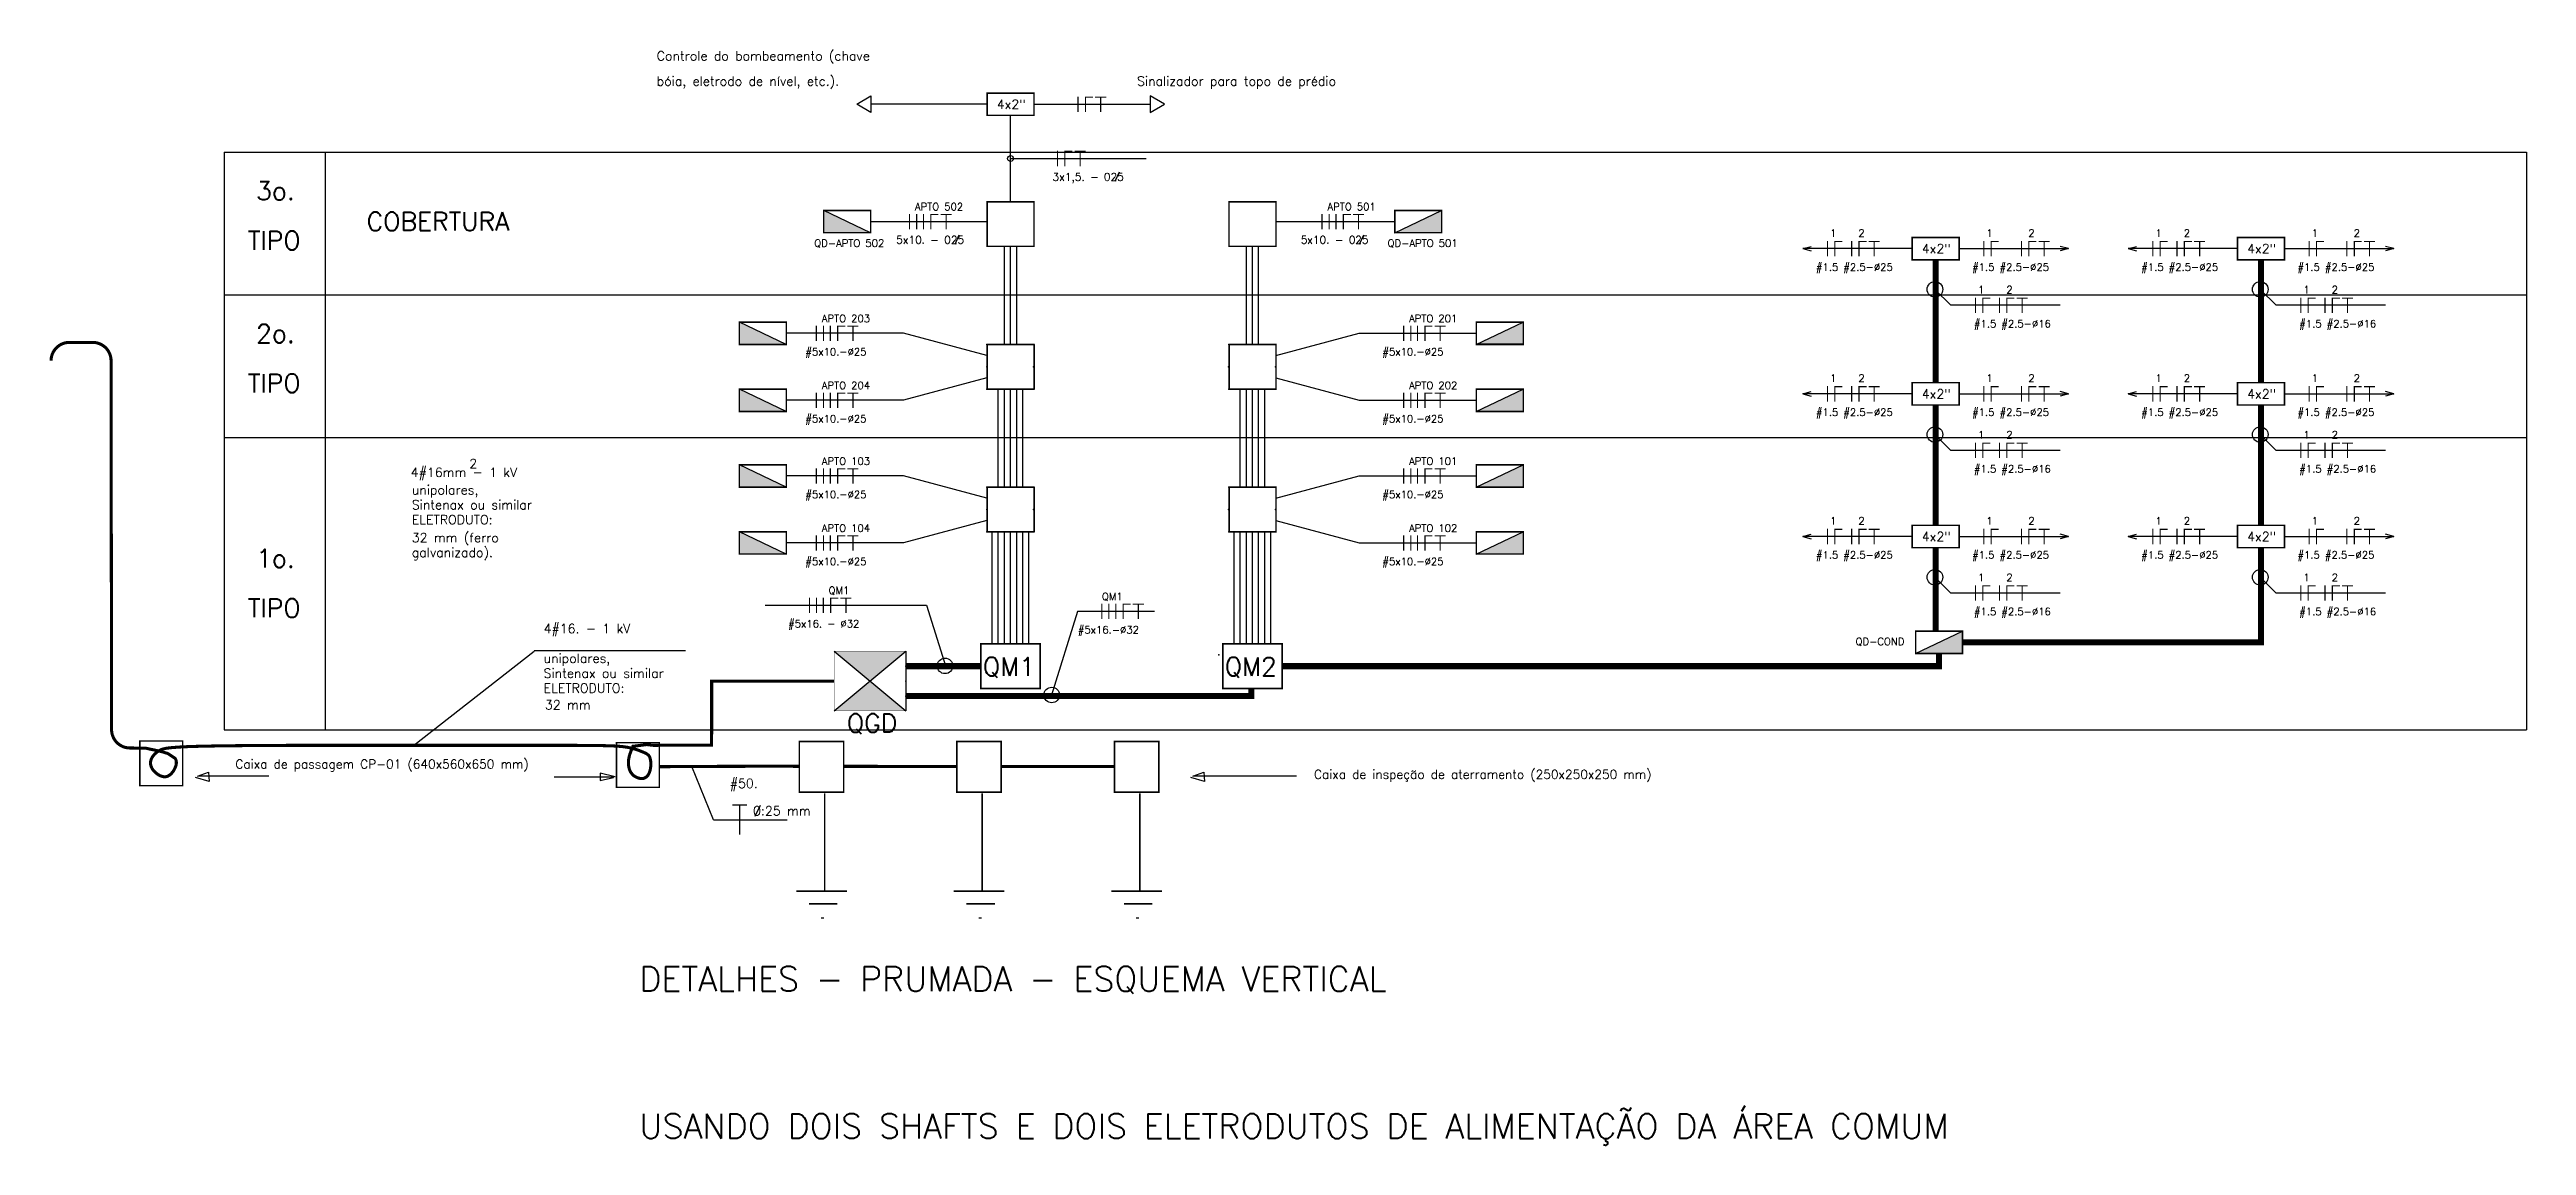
# Model space of a CAD drawing. Header units: millimetres. Extents: x 42 to 552, y 43 to 535.
# Drawn here: x 420.75 to 461.16, y 486.89 to 504.77 of the extents above; entities that cross this region are included whole.
import ezdxf
from ezdxf.enums import TextEntityAlignment as Align

# ---------------------------------------------------------------- set-up
doc = ezdxf.new("R2010")
doc.units = ezdxf.units.MM
doc.header["$LTSCALE"] = 0.75
doc.header["$MEASUREMENT"] = 0
for name, color, linetype in [('CIRCUITOS', 7, 'Continuous'), ('DETALHES-DIVERSOS', 7, 'Continuous'), ('ENTRADA', 7, 'Continuous')]:
    doc.layers.add(name, color=color, linetype=linetype)
doc.styles.add('ROMANS', font='romans.shx')

# ---------------------------------------------------------------- blocks, each defined once
blk = doc.blocks.new('A$C70AA6701')
at = {"const_width": 0.018}
for points in [[(0.206, 0.252), (0.206, 0)], [(0.326, 0.252), (0.326, 0)], [(0.332, 0.243), (0.449, 0.243)], [(0.485, 0.243), (0.665, 0.243)], [(0.575, 0.252), (0.575, 0)]]:
    blk.add_lwpolyline(points, dxfattribs=at)
at = {"style": 'ROMANS', "flags": 8}
blk.add_attdef('001', text='', height=0.12, dxfattribs=at).set_placement((0.137, 0.38), align=Align.MIDDLE_CENTER)
blk = doc.blocks.new('FFFNT')
at = {"const_width": 0.24}
for points in [[(0.12, 1.68), (0.12, -1.68)], [(1.68, 1.68), (1.68, -1.68)], [(3.16, 1.68), (3.16, -1.68)], [(4.76, 1.68), (4.76, -1.68)], [(4.84, 1.56), (6.4, 1.56)], [(6.88, 1.56), (9.28, 1.56)], [(8.08, 1.68), (8.08, -1.68)]]:
    blk.add_lwpolyline(points, dxfattribs=at)
at = {"style": 'ROMANS', "flags": 8}
blk.add_attdef('001', text='', height=1.6, dxfattribs=at).set_placement((2.25, 3.39), align=Align.MIDDLE_CENTER)
blk = doc.blocks.new('A$C299C4914')
at = {"const_width": 0.018}
for points in [[(0.043, 0.252), (0.043, 0)], [(0.163, 0.252), (0.163, 0)], [(0.169, 0.243), (0.286, 0.243)]]:
    blk.add_lwpolyline(points, dxfattribs=at)
at = {"style": 'ROMANS', "flags": 8}
blk.add_attdef('001', text='', height=0.12, dxfattribs=at).set_placement((0.137, 0.38), align=Align.MIDDLE_CENTER)
blk = doc.blocks.new('A$C6F0B5A82')
at = {"const_width": 0.018}
for points in [[(0.009, 0.252), (0.009, 0)], [(0.129, 0.252), (0.129, 0)], [(0.135, 0.243), (0.252, 0.243)], [(0.288, 0.243), (0.468, 0.243)], [(0.378, 0.252), (0.378, 0)]]:
    blk.add_lwpolyline(points, dxfattribs=at)
at = {"style": 'ROMANS', "flags": 8}
blk.add_attdef('001', text='', height=0.12, dxfattribs=at).set_placement((0.17, 0.38), align=Align.MIDDLE_CENTER)

msp = doc.modelspace()

# ---------------------------------------------------------------- hatches: boundary and pattern name
h = msp.add_hatch(color=256)
h.dxf.hatch_style = 1
h.paths.add_polyline_path([(443.462, 502.143), (442.697, 501.779), (443.462, 501.779)])
h.paths.add_polyline_path([(433.38, 502.143), (433.38, 501.779), (434.146, 501.779)])
h = msp.add_hatch(color=256)
h.dxf.hatch_style = 1
h.paths.add_polyline_path([(432.005, 497.993), (432.005, 497.629), (432.77, 497.629)])
h.paths.add_polyline_path([(432.005, 496.901), (432.005, 496.537), (432.77, 496.537)])
h.paths.add_polyline_path([(432.005, 499.228), (432.005, 498.864), (432.77, 498.864)])
h.paths.add_polyline_path([(432.005, 500.32), (432.005, 499.956), (432.77, 499.956)])
h = msp.add_hatch()
h.set_pattern_fill('ANGLE', color=256)
h.set_pattern_definition([(0, (-2157.861, -862.1126), (0, 6.985), [5.08, -1.905]), (90, (-2157.861, -862.1126), (-6.985, 4e-16), [5.08, -1.905])])
h.paths.add_polyline_path([(444.794, 499.228), (444.028, 498.864), (444.794, 498.864)])
h.paths.add_polyline_path([(444.794, 500.32), (444.028, 499.956), (444.794, 499.956)])
h = msp.add_hatch(color=256)
h.dxf.hatch_style = 1
h.paths.add_polyline_path([(444.794, 500.32), (444.028, 499.956), (444.794, 499.956)])
h.paths.add_polyline_path([(444.794, 499.228), (444.028, 498.864), (444.794, 498.864)])
h = msp.add_hatch(color=256)
h.dxf.hatch_style = 1
h.paths.add_polyline_path([(432.005, 497.993), (432.005, 497.629), (432.77, 497.629)])
h = msp.add_hatch(color=256)
h.dxf.hatch_style = 1
h.paths.add_polyline_path([(444.794, 497.629), (444.794, 497.993), (444.028, 497.629)])
h = msp.add_hatch(color=256)
h.dxf.hatch_style = 1
h.paths.add_polyline_path([(444.794, 496.537), (444.794, 496.901), (444.028, 496.537)])
h = msp.add_hatch(color=256)
h.dxf.hatch_style = 1
h.paths.add_polyline_path([(451.96, 494.914), (451.96, 495.278), (451.195, 494.914)])

# ---------------------------------------------------------------- linework, layer by layer
for p, q in [((436.046, 503.875), (434.152, 503.875)), ((436.429, 502.284), (436.429, 503.693)), ((436.812, 503.875), (438.706, 503.875)), ((436.429, 502.989), (438.643, 502.989)), ((461.161, 503.092), (461.161, 493.67)), ((434.146, 501.779), (433.38, 502.143)), ((434.152, 501.961), (436.046, 501.961)), ((440.759, 501.961), (442.69, 501.961)), ((442.697, 501.779), (443.462, 502.143)), ((436.329, 499.956), (436.329, 501.556)), ((436.429, 499.956), (436.429, 501.556)), ((436.529, 499.956), (436.529, 501.556)), ((440.276, 499.956), (440.276, 501.556)), ((440.376, 499.956), (440.376, 501.556)), ((440.476, 499.956), (440.476, 501.556)), ((449.355, 501.52), (449.49, 501.556)), ((449.355, 501.52), (449.49, 501.483)), ((453.688, 501.52), (453.552, 501.556)), ((453.688, 501.52), (453.552, 501.483)), ((454.663, 501.52), (454.799, 501.556)), ((454.663, 501.52), (454.799, 501.483)), ((458.996, 501.52), (458.86, 501.556)), ((458.996, 501.52), (458.86, 501.483)), ((432.77, 499.956), (432.005, 500.32)), ((444.028, 499.956), (444.794, 500.32)), ((434.681, 500.138), (432.777, 500.138)), ((436.04, 499.774), (434.681, 500.138)), ((436.046, 499.956), (436.046, 499.228)), ((436.812, 499.956), (436.812, 499.228)), ((439.993, 499.956), (439.993, 499.228)), ((440.759, 499.774), (442.117, 500.138)), ((440.759, 499.956), (440.759, 499.228)), ((442.117, 500.138), (444.022, 500.138)), ((432.77, 498.864), (432.005, 499.228)), ((432.77, 498.864), (432.005, 499.228)), ((436.04, 499.41), (434.681, 499.046)), ((436.229, 497.629), (436.229, 499.228)), ((436.329, 497.629), (436.329, 499.228)), ((436.429, 497.629), (436.429, 499.228)), ((436.529, 497.629), (436.529, 499.228)), ((436.629, 497.629), (436.629, 499.228)), ((440.176, 497.629), (440.176, 499.228)), ((440.276, 497.629), (440.276, 499.228)), ((440.376, 497.629), (440.376, 499.228)), ((440.476, 497.629), (440.476, 499.228)), ((440.576, 497.629), (440.576, 499.228)), ((440.759, 499.41), (442.117, 499.046)), ((444.028, 498.864), (444.794, 499.228)), ((444.028, 498.864), (444.794, 499.228)), ((449.355, 499.151), (449.49, 499.187)), ((449.355, 499.151), (449.49, 499.115)), ((453.688, 499.151), (453.552, 499.187)), ((453.688, 499.151), (453.552, 499.115)), ((454.663, 499.151), (454.799, 499.187)), ((454.663, 499.151), (454.799, 499.115)), ((458.996, 499.151), (458.86, 499.187)), ((458.996, 499.151), (458.86, 499.115)), ((434.681, 499.046), (432.777, 499.046)), ((442.117, 499.046), (444.022, 499.046)), ((432.77, 497.629), (432.005, 497.993)), ((444.028, 497.629), (444.794, 497.993)), ((434.681, 497.811), (432.777, 497.811)), ((436.04, 497.447), (434.681, 497.811)), ((436.046, 497.629), (436.046, 496.901)), ((436.812, 497.629), (436.812, 496.901)), ((439.993, 497.629), (439.993, 496.901)), ((440.759, 497.447), (442.117, 497.811)), ((440.759, 497.629), (440.759, 496.901)), ((442.117, 497.811), (444.022, 497.811)), ((436.04, 497.083), (434.681, 496.719)), ((440.759, 497.083), (442.117, 496.719)), ((432.77, 496.537), (432.005, 496.901)), ((432.77, 496.537), (432.005, 496.901)), ((434.681, 496.719), (432.777, 496.719)), ((436.129, 495.073), (436.129, 496.901)), ((436.229, 495.073), (436.229, 496.901)), ((436.329, 495.073), (436.329, 496.901)), ((436.429, 495.073), (436.429, 496.901)), ((436.529, 495.073), (436.529, 496.901)), ((436.629, 495.073), (436.629, 496.901)), ((436.729, 495.073), (436.729, 496.901)), ((440.076, 495.073), (440.076, 496.901)), ((440.176, 495.073), (440.176, 496.901)), ((440.276, 495.073), (440.276, 496.901)), ((440.376, 495.073), (440.376, 496.901)), ((440.476, 495.073), (440.476, 496.901)), ((440.576, 495.073), (440.576, 496.901)), ((440.676, 495.073), (440.676, 496.901)), ((442.117, 496.719), (444.022, 496.719)), ((444.028, 496.537), (444.794, 496.901)), ((444.028, 496.537), (444.794, 496.901)), ((449.355, 496.823), (449.49, 496.86)), ((449.355, 496.823), (449.49, 496.787)), ((453.688, 496.823), (453.552, 496.86)), ((453.688, 496.823), (453.552, 496.787)), ((454.663, 496.823), (454.799, 496.86)), ((454.663, 496.823), (454.799, 496.787)), ((458.996, 496.823), (458.86, 496.86)), ((458.996, 496.823), (458.86, 496.787)), ((436.913, 495.073), (436.913, 494.345)), ((451.195, 494.914), (451.96, 495.278)), ((451.195, 494.914), (451.96, 495.278)), ((434.723, 494.953), (434.723, 493.977))]:
    msp.add_line(p, q)
for points in [[(433.919, 503.875), (434.152, 504.01), (434.152, 503.74)], [(438.939, 503.875), (438.706, 504.01), (438.706, 503.74)]]:
    msp.add_lwpolyline(points, close=True)
msp.add_circle((436.429, 502.989), 0.0471)
for p in [(436.043, 499.956), (436.809, 499.956), (439.99, 499.956), (440.756, 499.956), (436.04, 499.592), (436.805, 499.592), (439.987, 499.592), (440.752, 499.592), (436.043, 499.228), (436.809, 499.228), (439.99, 499.228), (440.756, 499.228), (436.043, 497.629), (436.809, 497.629), (439.99, 497.629), (440.756, 497.629), (436.04, 497.265), (436.805, 497.265), (439.987, 497.265), (440.752, 497.265), (436.043, 496.901), (436.809, 496.901), (439.99, 496.901), (440.756, 496.901), (434.723, 494.709), (436.704, 494.709), (439.828, 494.892), (434.723, 494.465), (434.723, 494.221)]:
    msp.add_point(p)
at = {"layer": 'DETALHES-DIVERSOS'}
for p, q in [((423.599, 503.092), (423.599, 493.67)), ((423.599, 503.092), (461.161, 503.092)), ((425.246, 503.092), (425.246, 493.67)), ((438.201, 502.768), (438.133, 502.615)), ((435.586, 501.741), (435.518, 501.587)), ((442.186, 501.741), (442.119, 501.587)), ((451.139, 501.52), (449.355, 501.52)), ((451.904, 501.52), (453.688, 501.52)), ((456.447, 501.52), (454.663, 501.52)), ((457.212, 501.52), (458.996, 501.52)), ((423.599, 500.764), (461.161, 500.764)), ((451.51, 500.855), (451.768, 500.596)), ((456.818, 500.855), (457.077, 500.596)), ((453.552, 500.596), (451.768, 500.596)), ((458.861, 500.596), (457.077, 500.596)), ((451.139, 499.151), (449.355, 499.151)), ((451.904, 499.151), (453.688, 499.151)), ((456.447, 499.151), (454.663, 499.151)), ((457.212, 499.151), (458.996, 499.151)), ((423.599, 498.436), (461.161, 498.436)), ((451.51, 498.487), (451.768, 498.228)), ((456.818, 498.487), (457.077, 498.228)), ((453.552, 498.228), (451.768, 498.228)), ((458.861, 498.228), (457.077, 498.228)), ((451.139, 496.823), (449.355, 496.823)), ((451.904, 496.823), (453.688, 496.823)), ((456.447, 496.823), (454.663, 496.823)), ((457.212, 496.823), (458.996, 496.823)), ((451.51, 496.159), (451.768, 495.9)), ((453.552, 495.9), (451.768, 495.9)), ((456.818, 496.159), (457.077, 495.9)), ((458.861, 495.9), (457.077, 495.9)), ((432.423, 495.702), (435.058, 495.702)), ((435.058, 495.702), (435.371, 494.696)), ((437.52, 495.602), (437.09, 494.221)), ((438.775, 495.602), (437.52, 495.602)), ((426.69, 493.415), (428.656, 494.955)), ((428.656, 494.962), (431.124, 494.962)), ((433.551, 494.953), (434.723, 493.977)), ((433.551, 493.977), (434.723, 494.953)), ((423.599, 493.67), (461.161, 493.67)), ((431.584, 492.2), (431.231, 493.071)), ((423.355, 492.826), (423.134, 492.893)), ((423.163, 492.912), (423.346, 492.98)), ((424.329, 492.912), (423.173, 492.912)), ((423.346, 492.98), (423.355, 492.826)), ((428.982, 492.903), (429.962, 492.903)), ((429.731, 492.96), (429.731, 492.845)), ((429.981, 492.903), (429.731, 492.96)), ((429.731, 492.845), (429.952, 492.893)), ((439.594, 492.826), (439.373, 492.893)), ((439.402, 492.912), (439.584, 492.98)), ((441.093, 492.912), (439.411, 492.912)), ((439.584, 492.98), (439.594, 492.826)), ((432.124, 492.439), (431.895, 492.439)), ((432.005, 492.439), (432.005, 491.961)), ((432.345, 492.434), (432.257, 492.255)), ((431.584, 492.2), (432.787, 492.2))]:
    msp.add_line(p, q, dxfattribs=at)
at = {"layer": 'DETALHES-DIVERSOS', "flags": 128}
for points, const_width in [([(436.812, 504.057), (436.812, 503.693), (436.046, 503.693), (436.046, 504.057)], 0.025), ([(433.38, 502.143), (433.38, 501.779), (434.146, 501.779), (434.146, 502.143)], 0.025), ([(436.046, 502.284), (436.046, 501.556), (436.812, 501.556), (436.812, 502.284)], 0.025), ([(439.993, 502.284), (439.993, 501.556), (440.759, 501.556), (440.759, 502.284)], 0.025), ([(443.462, 502.143), (443.462, 501.779), (442.697, 501.779), (442.697, 502.143)], 0.025), ([(451.904, 501.702), (451.904, 501.338), (451.139, 501.338), (451.139, 501.702)], 0.025), ([(457.212, 501.702), (457.212, 501.338), (456.447, 501.338), (456.447, 501.702)], 0.025), ([(432.005, 500.32), (432.005, 499.956), (432.77, 499.956), (432.77, 500.32)], 0.025), ([(444.794, 500.32), (444.794, 499.956), (444.028, 499.956), (444.028, 500.32)], 0.025), ([(436.046, 499.956), (436.046, 499.228), (436.812, 499.228), (436.812, 499.956)], 0.025), ([(439.993, 499.956), (439.993, 499.228), (440.759, 499.228), (440.759, 499.956)], 0.025), ([(432.005, 499.228), (432.005, 498.864), (432.77, 498.864), (432.77, 499.228)], 0.025), ([(432.005, 499.228), (432.005, 498.864), (432.77, 498.864), (432.77, 499.228)], 0.025), ([(444.794, 499.228), (444.794, 498.864), (444.028, 498.864), (444.028, 499.228)], 0.025), ([(444.794, 499.228), (444.794, 498.864), (444.028, 498.864), (444.028, 499.228)], 0.025), ([(451.904, 499.333), (451.904, 498.969), (451.139, 498.969), (451.139, 499.333)], 0.025), ([(457.212, 499.333), (457.212, 498.969), (456.447, 498.969), (456.447, 499.333)], 0.025), ([(432.005, 497.993), (432.005, 497.629), (432.77, 497.629), (432.77, 497.993)], 0.025), ([(444.794, 497.993), (444.794, 497.629), (444.028, 497.629), (444.028, 497.993)], 0.025), ([(436.046, 497.629), (436.046, 496.901), (436.812, 496.901), (436.812, 497.629)], 0.025), ([(439.993, 497.629), (439.993, 496.901), (440.759, 496.901), (440.759, 497.629)], 0.025), ([(432.005, 496.901), (432.005, 496.537), (432.77, 496.537), (432.77, 496.901)], 0.025), ([(432.005, 496.901), (432.005, 496.537), (432.77, 496.537), (432.77, 496.901)], 0.025), ([(444.794, 496.901), (444.794, 496.537), (444.028, 496.537), (444.028, 496.901)], 0.025), ([(444.794, 496.901), (444.794, 496.537), (444.028, 496.537), (444.028, 496.901)], 0.025), ([(451.904, 497.005), (451.904, 496.641), (451.139, 496.641), (451.139, 497.005)], 0.025), ([(457.212, 497.005), (457.212, 496.641), (456.447, 496.641), (456.447, 497.005)], 0.025), ([(435.945, 495.073), (435.945, 494.345), (436.913, 494.345), (436.913, 495.073)], 0.025), ([(439.892, 495.073), (439.892, 494.345), (440.861, 494.345), (440.861, 495.073)], 0.025), ([(451.96, 495.278), (451.96, 494.914), (451.195, 494.914), (451.195, 495.278)], 0.025), ([(451.96, 495.278), (451.96, 494.914), (451.195, 494.914), (451.195, 495.278)], 0.025), ([(433.551, 494.953), (433.551, 493.977), (434.723, 493.977), (434.723, 494.953)], 0.005), ([(422.223, 493.487), (422.223, 492.759), (422.922, 492.759), (422.922, 493.487)], 0.025), ([(430, 493.459), (430, 492.731), (430.699, 492.731), (430.699, 493.459)], 0.025), ([(432.984, 493.479), (432.984, 492.653), (433.707, 492.653), (433.707, 493.479)], 0.025), ([(435.554, 493.479), (435.554, 492.653), (436.277, 492.653), (436.277, 493.479)], 0.025), ([(438.124, 493.479), (438.124, 492.653), (438.847, 492.653), (438.847, 493.479)], 0.025)]:
    msp.add_lwpolyline(points, close=True, dxfattribs=dict(at, const_width=const_width))
for points, const_width in [([(451.521, 499.333), (451.521, 501.338)], 0.1), ([(456.83, 499.333), (456.83, 501.338)], 0.1), ([(451.521, 497.005), (451.521, 498.969)], 0.1), ([(456.83, 497.005), (456.83, 498.969)], 0.1), ([(451.521, 495.278), (451.521, 496.641)], 0.1), ([(451.96, 495.096), (456.83, 495.096), (456.83, 496.641)], 0.1), ([(434.723, 494.709), (435.945, 494.709)], 0.1), ([(440.861, 494.709), (451.578, 494.709), (451.578, 494.914)], 0.1), ([(433.551, 494.465), (431.553, 494.465), (431.552, 493.421), (430.675, 493.417), (430.596, 493.417), (430.496, 493.429), (430.268, 493.401), (430.258, 493.376), (430.247, 493.35), (430.237, 493.324), (430.227, 493.297), (430.217, 493.269), (430.209, 493.241), (430.203, 493.212), (430.198, 493.183), (430.195, 493.153), (430.195, 493.123), (430.197, 493.093), (430.201, 493.064), (430.208, 493.036), (430.217, 493.009), (430.229, 492.984), (430.245, 492.96), (430.263, 492.94), (430.283, 492.921), (430.306, 492.906), (430.329, 492.894), (430.354, 492.884), (430.378, 492.878), (430.402, 492.875), (430.425, 492.875), (430.446, 492.879), (430.465, 492.887), (430.483, 492.898), (430.499, 492.912), (430.513, 492.928), (430.525, 492.948), (430.536, 492.97), (430.544, 492.995), (430.551, 493.022), (430.556, 493.05), (430.559, 493.079), (430.56, 493.108), (430.559, 493.137), (430.557, 493.164), (430.552, 493.189), (430.546, 493.211), (430.539, 493.23), (430.529, 493.246), (430.518, 493.259), (430.504, 493.27), (430.489, 493.28), (430.471, 493.29), (430.451, 493.299), (430.429, 493.308), (430.404, 493.318), (430.376, 493.329), (430.346, 493.341), (430.312, 493.352), (430.274, 493.363), (430.232, 493.373), (430.186, 493.383), (430.135, 493.391), (430.078, 493.398), (430.01, 493.403), (429.922, 493.408), (429.808, 493.411), (429.661, 493.414), (429.474, 493.415), (429.239, 493.417), (428.951, 493.417), (428.935, 493.417)], 0.05), ([(434.723, 494.221), (440.359, 494.221), (440.359, 494.345)], 0.1), ([(432.984, 493.074), (432.757, 493.075), (432.336, 493.075), (431.902, 493.074), (431.47, 493.073), (431.056, 493.07), (430.699, 493.068)], 0.05), ([(435.554, 493.072), (433.707, 493.074)], 0.05), ([(438.124, 493.07), (436.277, 493.072)], 0.05), ([(433.397, 492.636), (433.397, 491.038)], 0.025), ([(435.967, 492.636), (435.967, 491.038)], 0.025), ([(438.537, 492.636), (438.537, 491.038)], 0.025), ([(432.932, 491.038), (433.759, 491.038)], 0.025), ([(435.503, 491.038), (436.329, 491.038)], 0.025), ([(438.073, 491.038), (438.899, 491.038)], 0.025), ([(433.139, 490.831), (433.604, 490.831)], 0.025), ([(433.338, 490.6), (433.386, 490.6)], 0.025), ([(435.709, 490.831), (436.174, 490.831)], 0.025), ([(435.908, 490.6), (435.956, 490.6)], 0.025), ([(438.279, 490.831), (438.744, 490.831)], 0.025), ([(438.478, 490.6), (438.526, 490.6)], 0.025)]:
    msp.add_lwpolyline(points, dxfattribs=dict(at, const_width=const_width))
at = {"layer": 'DETALHES-DIVERSOS', "const_width": 0.05, "flags": 128}
msp.add_lwpolyline([(428.951, 493.417), (424.612, 493.416), (424.198, 493.414), (423.819, 493.411), (423.49, 493.407), (423.223, 493.402), (423.015, 493.396), (422.857, 493.388), (422.741, 493.379), (422.658, 493.369), (422.602, 493.357), (422.564, 493.343), (422.536, 493.328), (422.511, 493.312), (422.488, 493.294), (422.467, 493.275), (422.449, 493.255), (422.433, 493.234), (422.42, 493.212), (422.409, 493.19), (422.402, 493.168), (422.398, 493.146), (422.397, 493.123), (422.4, 493.101), (422.405, 493.08), (422.414, 493.058), (422.425, 493.036), (422.439, 493.015), (422.457, 492.995), (422.477, 492.975), (422.499, 492.956), (422.523, 492.939), (422.548, 492.924), (422.575, 492.913), (422.601, 492.906), (422.628, 492.903), (422.655, 492.906), (422.68, 492.914), (422.704, 492.928), (422.727, 492.946), (422.748, 492.968), (422.767, 492.992), (422.783, 493.018), (422.797, 493.046), (422.808, 493.074), (422.816, 493.101), (422.819, 493.128), (422.818, 493.155), (422.812, 493.18), (422.799, 493.204), (422.686, 493.28), (422.676, 493.284), (422.626, 493.3), (422.573, 493.315), (422.517, 493.328), (422.461, 493.34), (422.408, 493.351), (422.359, 493.361), (422.318, 493.371), (422.06, 493.373, -0.411144), (421.762, 493.673), (421.754, 499.693, 0.412094), (421.454, 499.99), (421.075, 499.99, 0.412094), (420.775, 499.693, 0.412094)], format="xyb", dxfattribs=at)
at = {"layer": 'DETALHES-DIVERSOS'}
for centre, radius in [((451.51, 500.855), 0.127), ((456.818, 500.855), 0.127), ((451.51, 498.487), 0.127), ((456.818, 498.487), 0.127), ((451.51, 496.159), 0.127), ((456.818, 496.159), 0.127), ((435.36, 494.713), 0.127), ((435.34, 494.709), 0.0428), ((437.101, 494.238), 0.127)]:
    msp.add_circle(centre, radius, dxfattribs=at)
msp.add_solid([(433.551, 494.953), (434.723, 494.953), (434.723, 493.977), (433.551, 493.977)], dxfattribs=at)

# ---------------------------------------------------------------- block references
for p in [(437.324, 503.749), (436.989, 502.863)]:
    msp.add_blockref('A$C70AA6701', p)
for name, p, values in [('A$C299C4914', (449.715, 501.394), {'001': '1'}), ('A$C6F0B5A82', (450.142, 501.394), {'001': '2'}), ('A$C299C4914', (452.264, 501.394), {'001': '1'}), ('A$C6F0B5A82', (452.915, 501.394), {'001': '2'}), ('A$C299C4914', (455.023, 501.394), {'001': '1'}), ('A$C6F0B5A82', (455.451, 501.394), {'001': '2'}), ('A$C299C4914', (457.573, 501.394), {'001': '1'}), ('A$C6F0B5A82', (458.223, 501.394), {'001': '2'}), ('A$C299C4914', (452.129, 500.47), {'001': '1'}), ('A$C6F0B5A82', (452.556, 500.47), {'001': '2'}), ('A$C299C4914', (457.437, 500.47), {'001': '1'}), ('A$C6F0B5A82', (457.865, 500.47), {'001': '2'}), ('A$C299C4914', (449.715, 499.025), {'001': '1'}), ('A$C6F0B5A82', (450.142, 499.025), {'001': '2'}), ('A$C299C4914', (452.264, 499.025), {'001': '1'}), ('A$C6F0B5A82', (452.915, 499.025), {'001': '2'}), ('A$C299C4914', (455.023, 499.025), {'001': '1'}), ('A$C6F0B5A82', (455.451, 499.025), {'001': '2'}), ('A$C299C4914', (457.573, 499.025), {'001': '1'}), ('A$C6F0B5A82', (458.223, 499.025), {'001': '2'}), ('A$C299C4914', (452.129, 498.102), {'001': '1'}), ('A$C6F0B5A82', (452.556, 498.102), {'001': '2'}), ('A$C299C4914', (457.437, 498.102), {'001': '1'}), ('A$C6F0B5A82', (457.865, 498.102), {'001': '2'}), ('A$C299C4914', (449.715, 496.697), {'001': '1'}), ('A$C6F0B5A82', (450.142, 496.697), {'001': '2'}), ('A$C299C4914', (452.264, 496.697), {'001': '1'}), ('A$C6F0B5A82', (452.915, 496.697), {'001': '2'}), ('A$C299C4914', (455.023, 496.697), {'001': '1'}), ('A$C6F0B5A82', (455.451, 496.697), {'001': '2'}), ('A$C299C4914', (457.573, 496.697), {'001': '1'}), ('A$C6F0B5A82', (458.223, 496.697), {'001': '2'}), ('A$C299C4914', (452.129, 495.774), {'001': '1'}), ('A$C6F0B5A82', (452.556, 495.774), {'001': '2'}), ('A$C299C4914', (457.437, 495.774), {'001': '1'}), ('A$C6F0B5A82', (457.865, 495.774), {'001': '2'})]:
    msp.add_blockref(name, p).add_auto_attribs(values)
at = {"layer": 'CIRCUITOS'}
ref = msp.add_blockref('FFFNT', (434.772, 501.961), dxfattribs=dict(at, xscale=0.07500000000027285, yscale=0.07500000000027285, zscale=0.07500000000027285))
ref.add_attrib('001', 'APTO 502', dxfattribs={"layer": '0', "height": 0.12, "style": 'ROMANS', "flags": 8}).set_placement((435.263, 502.204), align=Align.MIDDLE_CENTER)
ref = msp.add_blockref('FFFNT', (441.501, 501.961), dxfattribs=dict(at, xscale=0.07500000000027285, yscale=0.07500000000027285, zscale=0.07500000000027285))
ref.add_attrib('001', 'APTO 501', dxfattribs={"layer": '0', "height": 0.12, "style": 'ROMANS', "flags": 8}).set_placement((441.993, 502.204), align=Align.MIDDLE_CENTER)
ref = msp.add_blockref('FFFNT', (433.252, 500.138), dxfattribs=dict(at, xscale=0.07500000000027285, yscale=0.07500000000027285, zscale=0.07500000000027285))
ref.add_attrib('001', 'APTO 203', dxfattribs={"layer": '0', "height": 0.12, "style": 'ROMANS', "flags": 8}).set_placement((433.743, 500.381), align=Align.MIDDLE_CENTER)
ref = msp.add_blockref('FFFNT', (442.833, 500.138), dxfattribs=dict(at, xscale=0.07500000000027285, yscale=0.07500000000027285, zscale=0.07500000000027285))
ref.add_attrib('001', 'APTO 201', dxfattribs={"layer": '0', "height": 0.12, "style": 'ROMANS', "flags": 8}).set_placement((443.324, 500.381), align=Align.MIDDLE_CENTER)
ref = msp.add_blockref('FFFNT', (433.252, 499.046), dxfattribs=dict(at, xscale=0.07500000000027285, yscale=0.07500000000027285, zscale=0.07500000000027285))
ref.add_attrib('001', 'APTO 204', dxfattribs={"layer": '0', "height": 0.12, "style": 'ROMANS', "flags": 8}).set_placement((433.743, 499.289), align=Align.MIDDLE_CENTER)
ref = msp.add_blockref('FFFNT', (442.833, 499.046), dxfattribs=dict(at, xscale=0.07500000000027285, yscale=0.07500000000027285, zscale=0.07500000000027285))
ref.add_attrib('001', 'APTO 202', dxfattribs={"layer": '0', "height": 0.12, "style": 'ROMANS', "flags": 8}).set_placement((443.324, 499.289), align=Align.MIDDLE_CENTER)
ref = msp.add_blockref('FFFNT', (433.252, 497.811), dxfattribs=dict(at, xscale=0.07500000000027285, yscale=0.07500000000027285, zscale=0.07500000000027285))
ref.add_attrib('001', 'APTO 103', dxfattribs={"layer": '0', "height": 0.12, "style": 'ROMANS', "flags": 8}).set_placement((433.743, 498.053), align=Align.MIDDLE_CENTER)
ref = msp.add_blockref('FFFNT', (442.833, 497.811), dxfattribs=dict(at, xscale=0.07500000000027285, yscale=0.07500000000027285, zscale=0.07500000000027285))
ref.add_attrib('001', 'APTO 101', dxfattribs={"layer": '0', "height": 0.12, "style": 'ROMANS', "flags": 8}).set_placement((443.324, 498.053), align=Align.MIDDLE_CENTER)
ref = msp.add_blockref('FFFNT', (433.252, 496.719), dxfattribs=dict(at, xscale=0.07500000000027285, yscale=0.07500000000027285, zscale=0.07500000000027285))
ref.add_attrib('001', 'APTO 104', dxfattribs={"layer": '0', "height": 0.12, "style": 'ROMANS', "flags": 8}).set_placement((433.743, 496.961), align=Align.MIDDLE_CENTER)
ref = msp.add_blockref('FFFNT', (442.833, 496.719), dxfattribs=dict(at, xscale=0.07500000000027285, yscale=0.07500000000027285, zscale=0.07500000000027285))
ref.add_attrib('001', 'APTO 102', dxfattribs={"layer": '0', "height": 0.12, "style": 'ROMANS', "flags": 8}).set_placement((443.324, 496.961), align=Align.MIDDLE_CENTER)
ref = msp.add_blockref('FFFNT', (433.138, 495.702), dxfattribs=dict(at, xscale=0.07500000000027285, yscale=0.07500000000027285, zscale=0.07500000000027285))
ref.add_attrib('001', 'QM1', dxfattribs={"layer": '0', "height": 0.12, "style": 'ROMANS', "flags": 8}).set_placement((433.63, 495.945), align=Align.MIDDLE_CENTER)
ref = msp.add_blockref('FFFNT', (437.908, 495.602), dxfattribs=dict(at, xscale=0.07500000000027285, yscale=0.07500000000027285, zscale=0.07500000000027285))
ref.add_attrib('001', 'QM1', dxfattribs={"layer": '0', "height": 0.12, "style": 'ROMANS', "flags": 8}).set_placement((438.088, 495.845), align=Align.MIDDLE_CENTER)

# ---------------------------------------------------------------- texts
at = {"style": 'ROMANS'}
msp.add_text('DETALHES - PRUMADA - ESQUEMA VERTICAL', height=0.4, dxfattribs=at).set_placement((430.373, 489.406))
at = {"color": 1, "style": 'ROMANS'}
msp.add_text('USANDO DOIS SHAFTS E DOIS ELETRODUTOS DE ALIMENTAÇÃO DA ÁREA COMUM', height=0.4, dxfattribs=at).set_placement((430.373, 487.003))
at = {"layer": 'DETALHES-DIVERSOS', "style": 'ROMANS'}
for s, height, p in [('Controle do bombeamento (chave', 0.15, (430.656, 504.589)), ('bóia, eletrodo de nível, etc.).', 0.15, (430.656, 504.177)), ('Sinalizador para topo de prédio', 0.15, (438.493, 504.177)), ('4x2"', 0.15, (436.205, 503.798)), ('3x1,5. - 025', 0.126, (437.116, 502.627)), ('3o.', 0.3, (424.121, 502.313)), ('COBERTURA', 0.3, (425.923, 501.814)), ('TIPO', 0.3, (423.986, 501.502)), ('QD-APTO 502', 0.12, (433.227, 501.548)), ('5x10. - 025', 0.126, (434.563, 501.6)), ('5x10. - 025', 0.126, (441.163, 501.6)), ('QD-APTO 501', 0.12, (442.581, 501.548)), ('4x2"', 0.15, (451.297, 501.443)), ('4x2"', 0.15, (456.605, 501.443)), ('#1.5 #2.5-%%C25', 0.12, (449.568, 501.158)), ('#1.5 #2.5-%%C25', 0.12, (452.117, 501.158)), ('#1.5 #2.5-%%C25', 0.12, (454.876, 501.158)), ('#1.5 #2.5-%%C25', 0.12, (457.425, 501.158)), ('#1.5 #2.5-%%C16', 0.12, (452.146, 500.235)), ('#1.5 #2.5-%%C16', 0.12, (457.454, 500.235)), ('2o.', 0.3, (424.121, 499.985)), ('#5x10.-%%C25', 0.12, (433.081, 499.777)), ('#5x10.-%%C25', 0.12, (442.495, 499.777)), ('TIPO', 0.3, (423.986, 499.174)), ('4x2"', 0.15, (451.297, 499.075)), ('4x2"', 0.15, (456.605, 499.075)), ('#5x10.-%%C25', 0.12, (433.081, 498.685)), ('#5x10.-%%C25', 0.12, (442.495, 498.685)), ('#1.5 #2.5-%%C25', 0.12, (449.568, 498.79)), ('#1.5 #2.5-%%C25', 0.12, (452.117, 498.79)), ('#1.5 #2.5-%%C25', 0.12, (454.876, 498.79)), ('#1.5 #2.5-%%C25', 0.12, (457.425, 498.79)), ('4#16mm - 1 kV', 0.15, (426.644, 497.795)), ('2', 0.15, (427.599, 497.937)), ('#1.5 #2.5-%%C16', 0.12, (452.146, 497.866)), ('#1.5 #2.5-%%C16', 0.12, (457.454, 497.866)), ('unipolares,', 0.15, (426.661, 497.509)), ('#5x10.-%%C25', 0.12, (433.081, 497.449)), ('#5x10.-%%C25', 0.12, (442.495, 497.449)), ('Sintenax ou similar', 0.15, (426.661, 497.266)), ('ELETRODUTO: ', 0.15, (426.661, 497.023)), ('32 mm (ferro', 0.15, (426.66, 496.73)), ('galvanizado).', 0.15, (426.66, 496.488)), ('4x2"', 0.15, (451.297, 496.747)), ('4x2"', 0.15, (456.605, 496.747)), ('1o.', 0.3, (424.121, 496.317)), ('#5x10.-%%C25', 0.12, (433.081, 496.357)), ('#5x10.-%%C25', 0.12, (442.495, 496.357)), ('#1.5 #2.5-%%C25', 0.12, (449.568, 496.462)), ('#1.5 #2.5-%%C25', 0.12, (452.117, 496.462)), ('#1.5 #2.5-%%C25', 0.12, (454.876, 496.462)), ('#1.5 #2.5-%%C25', 0.12, (457.425, 496.462)), ('TIPO', 0.3, (423.986, 495.506)), ('#5x16. - %%C32', 0.12, (432.8, 495.341)), ('#1.5 #2.5-%%C16', 0.12, (452.146, 495.538)), ('#1.5 #2.5-%%C16', 0.12, (457.454, 495.538)), ('4#16. - 1 kV', 0.15, (428.811, 495.247)), ('#5x16.-%%C32', 0.12, (437.526, 495.241)), ('QD-COND', 0.12, (450.216, 495.049)), ('Sintenax ou similar', 0.15, (428.811, 494.518)), ('unipolares,', 0.15, (428.811, 494.761)), ('QM1', 0.3, (435.977, 494.551)), ('QM2', 0.3, (439.924, 494.551)), ('ELETRODUTO: ', 0.15, (428.811, 494.275)), ('32 mm', 0.15, (428.832, 494.003)), ('QGD', 0.3, (433.758, 493.63)), ('#50.', 0.15, (431.848, 492.72)), ('0:25 mm', 0.15, (432.228, 492.273))]:
    msp.add_text(s, height=height, dxfattribs=at).set_placement(p)
at = {"layer": 'ENTRADA', "style": 'ROMANS'}
for s, p in [('Caixa de passagem CP-01 (640x560x650 mm)', (423.783, 493.038)), ('Caixa de inspeção de aterramento (250x250x250 mm)', (441.38, 492.87))]:
    msp.add_text(s, height=0.1452, dxfattribs=at).set_placement(p)

doc.saveas('drawing.dxf')
